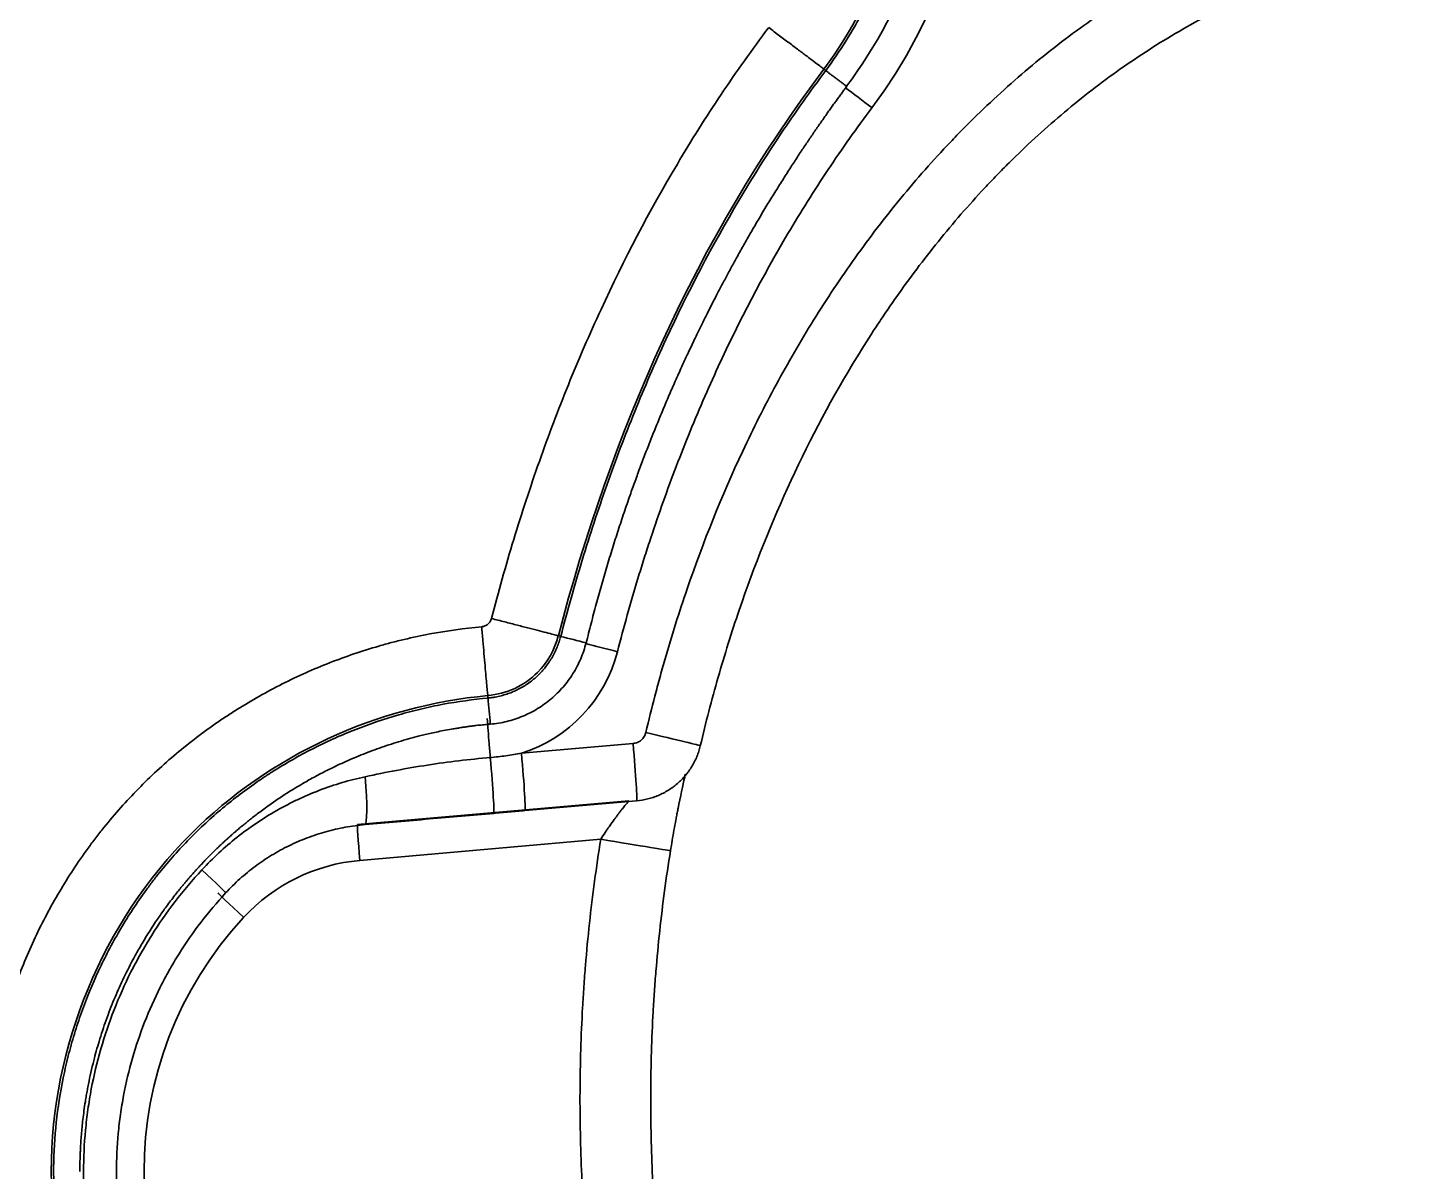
# Model space of a CAD drawing. Header units: millimetres. Extents: x 83 to 1196, y -164 to 735.
# Drawn here: x 610.83 to 630.05, y 41.95 to 57.93 of the extents above; entities that cross this region are included whole.
import ezdxf

# ---------------------------------------------------------------- set-up
doc = ezdxf.new("R2010")
doc.units = ezdxf.units.MM
doc.layers.add('1', color=7, linetype='Continuous', true_color=0xffffff)

msp = doc.modelspace()

# ---------------------------------------------------------------- linework, layer by layer
at = {"layer": '1', "color": 7, "linetype": 'Continuous', "lineweight": 35}
for p, q in [((617.729, 47.789), (619.288, 47.926)), ((615.437, 46.793), (619.23, 47.125)), ((617.778, 46.989), (619.337, 47.125)), ((617.778, 46.988), (619.337, 47.124)), ((618.837, 46.587), (615.472, 46.292))]:
    msp.add_line(p, q, dxfattribs=at)
for centre, major_axis, ratio, start_param, end_param in [((617.009, 61.041), (0, 7.035), 0.999755, 4.066593, 5.358184), ((622.653, 56.807), (0.803, -0.605), 0.015755, 4.20141, 4.69148), ((619.096, 49.208), (0.974, -0.249), 0.006484, 4.207921, 4.687025), ((617.123, 49.706), (0, 2.01), 0.999755, 3.447966, 4.462103), ((619.445, 48.08), (-0.783, 0.185), 0.006011, 3.129376, 4.686908), ((619.267, 47.926), (-0.07, 0.801), 0.026077, 3.140528, 4.710107), ((617.271, 47.751), (-0.07, 0.801), 0.026043, 3.140529, 4.683512), ((617.708, 47.789), (-0.07, 0.801), 0.026077, 3.140528, 4.710107), ((615.473, 47.594), (-0.07, 0.801), 0.078816, 3.140525, 4.540675), ((615.481, 46.292), (0.044, -0.501), 0.017386, 3.140528, 4.710868), ((618.819, 46.587), (-0.992, 0.16), 0.002779, 3.129376, 4.695158), ((613.006, 46.384), (-0.59, 0.546), 0.016721, 3.132627, 4.273641), ((615.691, 43.789), (0, 2.513), 0.999861, 0.087266, 0.82389), ((613.857, 45.496), (0.369, -0.341), 0.011857, 3.132627, 4.699581), ((617.682, 41.946), (0, 5.226), 0.999861, 0.82389, 2.317702)]:
    msp.add_ellipse(centre, major_axis=major_axis, ratio=ratio, start_param=start_param, end_param=end_param, dxfattribs=at)
for points, knots in [([(622.272, 57.106), (623.114, 58.232), (623.591, 59.63), (623.591, 62.451), (623.115, 63.85), (622.272, 64.976)], [0, 0, 0, 0, 0.500049, 0.500049, 1, 1, 1, 1]), ([(621.953, 57.347), (622.743, 58.404), (623.191, 59.716), (623.191, 62.365), (622.744, 63.679), (621.952, 64.736)], [0, 0, 0, 0, 0.499958, 0.499958, 1, 1, 1, 1]), ([(621.98, 57.326), (622.08, 57.461), (622.174, 57.598), (622.351, 57.879), (622.516, 58.166), (622.658, 58.466), (622.756, 58.695), (622.787, 58.773), (622.847, 58.929), (622.875, 59.008), (622.955, 59.245), (623.048, 59.564), (623.149, 60.049), (623.19, 60.377), (623.211, 60.625), (623.218, 60.75), (623.222, 60.875), (623.224, 60.958), (623.225, 61), (623.225, 61.209), (623.217, 61.376), (623.19, 61.706), (623.149, 62.034), (623.048, 62.519), (622.955, 62.838), (622.888, 63.036), (622.874, 63.076), (622.846, 63.155), (622.803, 63.272), (622.756, 63.388), (622.658, 63.617), (622.516, 63.916), (622.351, 64.204), (622.174, 64.484), (622.08, 64.622), (621.979, 64.756)], [0, 0, 0, 0, 0.0625, 0.0625, 0.125, 0.1875, 0.1875, 0.21875, 0.21875, 0.25, 0.25, 0.3125, 0.375, 0.4375, 0.4375, 0.46875, 0.484375, 0.484375, 0.5, 0.5, 0.5625, 0.5625, 0.625, 0.6875, 0.75, 0.75, 0.765625, 0.765625, 0.78125, 0.8125, 0.8125, 0.875, 0.9375, 0.9375, 1, 1, 1, 1]), ([(619.466, 48.08), (619.507, 48.25), (619.549, 48.42), (619.615, 48.673), (619.638, 48.758), (619.684, 48.926), (619.802, 49.346), (619.932, 49.76), (620.27, 50.744), (620.527, 51.385), (620.967, 52.324), (621.122, 52.633), (621.452, 53.242), (621.626, 53.543), (621.902, 53.987), (621.997, 54.134), (622.191, 54.425), (622.29, 54.569), (622.595, 54.996), (622.807, 55.273), (623.25, 55.812), (623.481, 56.074), (623.782, 56.39), (623.843, 56.453), (623.966, 56.578), (624.028, 56.64), (624.216, 56.823), (624.343, 56.942), (624.732, 57.292), (625.265, 57.737), (625.833, 58.135), (626.273, 58.415), (626.422, 58.505), (626.649, 58.636), (626.725, 58.679), (626.879, 58.763), (626.956, 58.804), (627.346, 59.005), (627.979, 59.298), (628.635, 59.531), (629.301, 59.732), (629.639, 59.818), (629.984, 59.886)], [0, 0, 0, 0, 0.03125, 0.03125, 0.046875, 0.046875, 0.0625, 0.125, 0.125, 0.25, 0.25, 0.3125, 0.3125, 0.375, 0.375, 0.40625, 0.40625, 0.4375, 0.4375, 0.5, 0.5, 0.5625, 0.5625, 0.578125, 0.578125, 0.59375, 0.59375, 0.625, 0.625, 0.6875, 0.75, 0.75, 0.78125, 0.78125, 0.796875, 0.796875, 0.8125, 0.8125, 0.875, 0.9375, 0.9375, 1, 1, 1, 1]), ([(620.228, 47.895), (620.266, 48.056), (620.305, 48.215), (620.388, 48.534), (620.432, 48.692), (620.568, 49.166), (620.665, 49.479), (620.982, 50.407), (621.223, 51.012), (621.77, 52.193), (622.076, 52.769), (622.504, 53.468), (622.592, 53.607), (622.728, 53.813), (622.774, 53.882), (622.866, 54.018), (622.913, 54.086), (623.15, 54.423), (623.347, 54.685), (623.76, 55.196), (624.029, 55.506), (624.312, 55.804), (624.427, 55.922), (624.485, 55.981), (624.661, 56.155), (624.78, 56.269), (625.142, 56.602), (625.391, 56.814), (625.906, 57.216), (626.172, 57.406), (626.72, 57.763), (627.002, 57.929), (627.331, 58.103), (627.367, 58.122), (627.441, 58.16), (627.551, 58.216), (627.662, 58.27), (627.885, 58.375), (628.034, 58.442), (628.487, 58.631), (628.793, 58.742), (629.415, 58.936), (629.731, 59.018), (630.052, 59.084)], [0, 0, 0, 0, 0.03125, 0.03125, 0.0625, 0.0625, 0.125, 0.125, 0.25, 0.25, 0.375, 0.375, 0.40625, 0.40625, 0.421875, 0.421875, 0.4375, 0.4375, 0.5, 0.5, 0.5625, 0.578125, 0.578125, 0.59375, 0.59375, 0.625, 0.625, 0.6875, 0.6875, 0.75, 0.75, 0.8125, 0.8125, 0.820312, 0.820312, 0.828125, 0.84375, 0.84375, 0.875, 0.875, 0.9375, 0.9375, 1, 1, 1, 1]), ([(621.183, 57.927), (620.953, 57.621), (620.731, 57.309), (620.412, 56.833), (620.308, 56.672), (620.104, 56.349), (620.005, 56.185), (619.516, 55.362), (619.162, 54.685), (618.68, 53.642), (618.528, 53.291), (618.241, 52.584), (617.971, 51.869), (617.733, 51.143), (617.565, 50.594), (617.512, 50.41), (617.408, 50.042), (617.358, 49.857), (617.31, 49.672)], [0, 0, 0, 0, 0.125, 0.125, 0.1875, 0.1875, 0.25, 0.25, 0.5, 0.5, 0.625, 0.625, 0.75, 0.875, 0.875, 0.9375, 0.9375, 1, 1, 1, 1]), ([(621.183, 57.927), (621.234, 57.888), (621.285, 57.85), (621.386, 57.775), (621.435, 57.738), (621.53, 57.667), (621.575, 57.632), (621.661, 57.568), (621.701, 57.538), (621.774, 57.483), (621.807, 57.457), (621.866, 57.413), (621.891, 57.394), (621.933, 57.363), (621.949, 57.351), (621.971, 57.333), (621.978, 57.328), (621.98, 57.326)], [0, 0, 0, 0, 0.125, 0.125, 0.25, 0.25, 0.375, 0.375, 0.5, 0.5, 0.625, 0.625, 0.75, 0.75, 0.875, 0.875, 1, 1, 1, 1]), ([(618.245, 49.431), (618.978, 52.258), (620.175, 54.984), (621.954, 57.346), (621.955, 57.346), (621.955, 57.346)], [0, 0, 0, 0, 0.999947, 0.999947, 1, 1, 1, 1]), ([(618.278, 49.422), (618.324, 49.601), (618.372, 49.779), (618.472, 50.134), (618.524, 50.311), (618.685, 50.839), (618.914, 51.538), (619.173, 52.223), (619.449, 52.902), (619.594, 53.238), (620.056, 54.236), (620.394, 54.883), (620.86, 55.668), (620.955, 55.824), (621.149, 56.132), (621.248, 56.285), (621.552, 56.738), (621.762, 57.035), (621.981, 57.325)], [0, 0, 0, 0, 0.0625, 0.0625, 0.125, 0.125, 0.25, 0.375, 0.375, 0.5, 0.5, 0.75, 0.75, 0.8125, 0.8125, 0.875, 0.875, 1, 1, 1, 1]), ([(622.273, 57.106), (622.262, 57.09), (622.238, 57.059), (622.203, 57.01), (622.166, 56.96), (622.129, 56.909), (622.09, 56.855), (622.051, 56.8), (622.01, 56.743), (621.969, 56.684), (621.926, 56.623), (621.883, 56.561), (621.838, 56.496), (621.793, 56.43), (621.747, 56.362), (621.7, 56.292), (621.652, 56.221), (621.603, 56.147), (621.554, 56.071), (621.503, 55.994), (621.452, 55.915), (621.401, 55.833), (621.348, 55.75), (621.295, 55.665), (621.241, 55.578), (621.186, 55.489), (621.131, 55.398), (621.059, 55.277), (620.972, 55.13), (620.873, 54.958), (620.78, 54.793), (620.692, 54.633), (620.609, 54.48), (620.53, 54.333), (620.457, 54.193), (620.388, 54.059), (620.324, 53.932), (620.264, 53.811), (620.208, 53.697), (620.156, 53.59), (620.108, 53.49), (620.046, 53.358), (619.969, 53.191), (619.878, 52.989), (619.79, 52.786), (619.704, 52.585), (619.622, 52.385), (619.541, 52.185), (619.464, 51.986), (619.389, 51.788), (619.316, 51.591), (619.255, 51.42), (619.204, 51.273), (619.162, 51.151), (619.121, 51.027), (619.08, 50.903), (619.04, 50.778), (619, 50.651), (618.961, 50.524), (618.922, 50.395), (618.884, 50.265), (618.846, 50.135), (618.809, 50.003), (618.773, 49.871), (618.737, 49.737), (618.702, 49.602), (618.667, 49.466), (618.645, 49.376), (618.634, 49.33)], [0, 0, 0, 0, 0.006686, 0.013606, 0.020761, 0.028152, 0.035777, 0.043636, 0.051731, 0.060061, 0.068627, 0.077427, 0.086462, 0.095733, 0.105239, 0.11498, 0.124956, 0.135168, 0.145615, 0.156298, 0.167215, 0.178369, 0.189757, 0.201381, 0.213241, 0.225336, 0.237667, 0.250233, 0.274064, 0.29698, 0.318979, 0.340062, 0.360229, 0.379479, 0.397814, 0.415232, 0.431734, 0.447321, 0.461991, 0.475746, 0.488585, 0.500508, 0.526425, 0.552132, 0.57763, 0.602919, 0.628001, 0.652876, 0.677545, 0.702009, 0.726269, 0.750327, 0.765189, 0.780149, 0.795208, 0.810365, 0.82562, 0.840975, 0.856428, 0.871981, 0.887633, 0.903385, 0.919236, 0.935188, 0.95124, 0.967393, 0.983646, 1, 1, 1, 1]), ([(622.626, 56.807), (622.413, 56.523), (622.208, 56.235), (621.817, 55.649), (621.631, 55.351), (621.096, 54.446), (620.772, 53.826), (620.332, 52.873), (620.193, 52.551), (619.929, 51.901), (619.804, 51.572), (619.628, 51.073), (619.571, 50.906), (619.488, 50.654), (619.461, 50.569), (619.408, 50.401), (619.277, 49.978), (619.158, 49.551), (619.07, 49.208)], [0, 0, 0, 0, 0.125, 0.125, 0.25, 0.25, 0.5, 0.5, 0.625, 0.625, 0.75, 0.75, 0.8125, 0.8125, 0.84375, 0.84375, 0.875, 1, 1, 1, 1]), ([(617.309, 49.672), (617.307, 49.665), (617.302, 49.65), (617.295, 49.635), (617.287, 49.622), (617.283, 49.615), (617.275, 49.606), (617.273, 49.603), (617.267, 49.597), (617.264, 49.595), (617.255, 49.587), (617.248, 49.583), (617.234, 49.575), (617.227, 49.571), (617.212, 49.565), (617.205, 49.563), (617.189, 49.559), (617.181, 49.558), (617.173, 49.557)], [0, 0, 0, 0, 0.125, 0.25, 0.25, 0.375, 0.375, 0.4375, 0.4375, 0.5, 0.5, 0.625, 0.625, 0.75, 0.75, 0.875, 0.875, 1, 1, 1, 1]), ([(617.31, 49.672), (617.372, 49.656), (617.434, 49.64), (617.555, 49.609), (617.615, 49.593), (617.73, 49.564), (617.785, 49.549), (617.889, 49.523), (617.938, 49.51), (618.027, 49.487), (618.067, 49.476), (618.139, 49.458), (618.169, 49.45), (618.22, 49.437), (618.24, 49.432), (618.267, 49.425), (618.276, 49.423), (618.278, 49.422)], [0, 0, 0, 0, 0.125, 0.125, 0.25, 0.25, 0.375, 0.375, 0.5, 0.5, 0.625, 0.625, 0.75, 0.75, 0.875, 0.875, 1, 1, 1, 1]), ([(617.173, 49.556), (616.93, 49.534), (616.689, 49.5), (616.33, 49.433), (616.21, 49.408), (616.032, 49.365), (615.973, 49.351), (615.855, 49.32), (615.796, 49.303), (615.503, 49.219), (615.273, 49.141), (614.823, 48.964), (614.603, 48.866), (614.172, 48.649), (613.961, 48.53), (613.703, 48.368), (613.652, 48.335), (613.55, 48.268), (613.499, 48.234), (613.349, 48.129), (613.251, 48.057), (612.963, 47.836), (612.779, 47.679), (612.428, 47.35), (612.26, 47.177), (612.021, 46.905), (611.943, 46.812), (611.83, 46.669), (611.793, 46.621), (611.719, 46.524), (611.683, 46.475), (611.505, 46.227), (611.372, 46.023), (611.128, 45.605), (610.905, 45.178), (610.721, 44.73), (610.619, 44.444), (610.599, 44.387), (610.561, 44.271), (610.543, 44.213), (610.489, 44.037), (610.457, 43.92), (610.367, 43.567), (610.271, 43.094), (610.22, 42.615), (610.192, 42.133), (610.189, 41.89), (610.202, 41.585), (610.205, 41.524), (610.213, 41.402), (610.227, 41.22), (610.248, 41.04), (610.298, 40.68), (610.387, 40.206), (610.52, 39.741), (610.637, 39.396), (610.678, 39.282), (610.745, 39.112), (610.768, 39.055), (610.815, 38.942), (610.839, 38.886), (610.963, 38.609), (611.181, 38.176), (611.437, 37.767), (611.713, 37.37), (611.861, 37.178), (612.058, 36.945), (612.098, 36.899), (612.179, 36.808), (612.303, 36.673), (612.43, 36.543), (612.691, 36.291), (612.872, 36.132), (613.249, 35.832), (613.445, 35.692), (613.749, 35.494), (613.853, 35.43), (614.01, 35.338), (614.064, 35.307), (614.17, 35.248), (614.224, 35.219), (614.494, 35.078), (614.714, 34.976), (615.16, 34.792), (615.388, 34.711), (615.85, 34.57), (616.085, 34.51), (616.383, 34.449), (616.443, 34.437), (616.563, 34.416), (616.744, 34.385), (616.925, 34.361), (617.289, 34.323), (617.532, 34.309), (617.777, 34.307)], [0, 0, 0, 0, 0.03125, 0.03125, 0.046875, 0.046875, 0.054688, 0.054688, 0.0625, 0.0625, 0.09375, 0.09375, 0.125, 0.125, 0.15625, 0.15625, 0.164063, 0.164063, 0.171875, 0.171875, 0.1875, 0.1875, 0.21875, 0.21875, 0.25, 0.25, 0.265625, 0.265625, 0.273438, 0.273438, 0.28125, 0.28125, 0.3125, 0.3125, 0.34375, 0.375, 0.375, 0.382813, 0.382813, 0.390625, 0.390625, 0.40625, 0.40625, 0.4375, 0.46875, 0.46875, 0.5, 0.5, 0.507813, 0.507813, 0.515625, 0.53125, 0.53125, 0.5625, 0.59375, 0.59375, 0.609375, 0.609375, 0.617188, 0.617188, 0.625, 0.625, 0.65625, 0.6875, 0.6875, 0.71875, 0.71875, 0.726563, 0.726563, 0.734375, 0.75, 0.75, 0.78125, 0.78125, 0.8125, 0.8125, 0.828125, 0.828125, 0.835938, 0.835938, 0.84375, 0.84375, 0.875, 0.875, 0.90625, 0.90625, 0.9375, 0.9375, 0.945313, 0.945313, 0.953125, 0.96875, 0.96875, 1, 1, 1, 1]), ([(617.173, 49.556), (617.179, 49.492), (617.184, 49.428), (617.195, 49.303), (617.2, 49.242), (617.211, 49.124), (617.216, 49.067), (617.225, 48.96), (617.229, 48.91), (617.238, 48.819), (617.241, 48.777), (617.248, 48.704), (617.251, 48.673), (617.256, 48.621), (617.258, 48.601), (617.261, 48.572), (617.262, 48.564), (617.262, 48.562)], [0, 0, 0, 0, 0.125, 0.125, 0.25, 0.25, 0.375, 0.375, 0.5, 0.5, 0.625, 0.625, 0.75, 0.75, 0.875, 0.875, 1, 1, 1, 1]), ([(617.259, 48.595), (617.518, 48.618), (617.769, 48.734), (618.094, 49.058), (618.194, 49.238), (618.244, 49.431)], [0, 0, 0, 0, 0.566666, 0.566666, 1, 1, 1, 1]), ([(617.262, 48.562), (617.28, 48.563), (617.297, 48.565), (617.33, 48.569), (617.346, 48.572), (617.391, 48.58), (617.419, 48.586), (617.472, 48.6), (617.498, 48.607), (617.548, 48.624), (617.573, 48.633), (617.621, 48.653), (617.644, 48.663), (617.691, 48.686), (617.714, 48.698), (617.762, 48.725), (617.786, 48.74), (617.835, 48.773), (617.86, 48.792), (617.901, 48.825), (617.915, 48.836), (617.944, 48.862), (617.96, 48.877), (617.978, 48.895), (617.98, 48.897), (617.984, 48.901), (617.99, 48.907), (618.002, 48.92), (618.012, 48.931), (618.032, 48.952), (618.043, 48.966), (618.076, 49.006), (618.094, 49.031), (618.119, 49.069), (618.127, 49.081), (618.143, 49.105), (618.15, 49.117), (618.171, 49.153), (618.183, 49.177), (618.206, 49.224), (618.217, 49.248), (618.236, 49.296), (618.245, 49.32), (618.262, 49.37), (618.27, 49.396), (618.277, 49.423)], [0, 0, 0, 0, 0.03125, 0.03125, 0.0625, 0.0625, 0.125, 0.125, 0.1875, 0.1875, 0.25, 0.25, 0.3125, 0.3125, 0.375, 0.375, 0.4375, 0.4375, 0.5, 0.5, 0.53125, 0.53125, 0.5625, 0.5625, 0.566406, 0.566406, 0.570313, 0.578125, 0.59375, 0.59375, 0.625, 0.625, 0.6875, 0.6875, 0.71875, 0.71875, 0.75, 0.75, 0.8125, 0.8125, 0.875, 0.875, 0.9375, 0.9375, 1, 1, 1, 1]), ([(617.294, 48.196), (617.372, 48.203), (617.449, 48.215), (617.601, 48.253), (617.675, 48.277), (617.819, 48.337), (617.888, 48.372), (618.021, 48.454), (618.085, 48.5), (618.203, 48.6), (618.259, 48.655), (618.361, 48.773), (618.407, 48.836), (618.49, 48.968), (618.526, 49.038), (618.588, 49.181), (618.613, 49.255), (618.632, 49.331)], [0, 0, 0, 0, 0.125, 0.125, 0.25, 0.25, 0.375, 0.375, 0.5, 0.5, 0.625, 0.625, 0.75, 0.75, 0.875, 0.875, 1, 1, 1, 1]), ([(617.784, 35.272), (616.054, 35.286), (614.335, 36.005), (611.879, 38.462), (611.159, 40.198), (611.159, 43.696), (611.878, 45.43), (614.214, 47.765), (615.712, 48.455), (617.259, 48.594)], [0, 0, 0, 0, 0.255328, 0.255328, 0.512998, 0.512998, 0.770669, 0.770669, 1, 1, 1, 1]), ([(617.784, 35.306), (617.572, 35.308), (617.36, 35.32), (617.044, 35.354), (616.939, 35.368), (616.782, 35.392), (616.73, 35.401), (616.625, 35.42), (616.573, 35.43), (616.314, 35.483), (616.11, 35.536), (615.708, 35.659), (615.51, 35.729), (615.122, 35.888), (614.931, 35.977), (614.696, 36.1), (614.65, 36.125), (614.557, 36.176), (614.511, 36.203), (614.374, 36.283), (614.284, 36.338), (614.019, 36.51), (613.849, 36.633), (613.521, 36.893), (613.363, 37.031), (613.137, 37.25), (613.063, 37.325), (612.954, 37.441), (612.919, 37.48), (612.848, 37.56), (612.813, 37.6), (612.642, 37.802), (612.514, 37.97), (612.274, 38.315), (612.052, 38.67), (611.862, 39.046), (611.755, 39.288), (611.734, 39.336), (611.693, 39.434), (611.673, 39.484), (611.615, 39.632), (611.579, 39.731), (611.477, 40.031), (611.361, 40.435), (611.284, 40.847), (611.24, 41.159), (611.228, 41.264), (611.214, 41.422), (611.21, 41.475), (611.203, 41.581), (611.2, 41.634), (611.189, 41.899), (611.191, 42.11), (611.216, 42.529), (611.26, 42.945), (611.345, 43.357), (611.423, 43.663), (611.451, 43.765), (611.498, 43.918), (611.514, 43.968), (611.547, 44.069), (611.564, 44.119), (611.653, 44.367), (611.813, 44.756), (612.007, 45.128), (612.219, 45.491), (612.334, 45.668), (612.489, 45.884), (612.52, 45.926), (612.584, 46.011), (612.681, 46.136), (612.783, 46.257), (612.99, 46.494), (613.136, 46.645), (613.442, 46.931), (613.602, 47.066), (613.852, 47.259), (613.938, 47.321), (614.068, 47.412), (614.112, 47.442), (614.201, 47.5), (614.246, 47.529), (614.47, 47.669), (614.653, 47.772), (615.028, 47.961), (615.22, 48.046), (615.611, 48.2), (615.81, 48.267), (616.065, 48.341), (616.117, 48.355), (616.219, 48.382), (616.374, 48.421), (616.529, 48.454), (616.841, 48.512), (617.051, 48.541), (617.262, 48.56)], [0, 0, 0, 0, 0.03125, 0.03125, 0.046875, 0.046875, 0.054687, 0.054687, 0.0625, 0.0625, 0.09375, 0.09375, 0.125, 0.125, 0.15625, 0.15625, 0.164062, 0.164062, 0.171875, 0.171875, 0.1875, 0.1875, 0.21875, 0.21875, 0.25, 0.25, 0.265625, 0.265625, 0.273437, 0.273437, 0.28125, 0.28125, 0.3125, 0.3125, 0.34375, 0.375, 0.375, 0.382812, 0.382812, 0.390625, 0.390625, 0.40625, 0.40625, 0.4375, 0.46875, 0.46875, 0.484375, 0.484375, 0.492187, 0.492187, 0.5, 0.5, 0.53125, 0.53125, 0.5625, 0.59375, 0.59375, 0.609375, 0.609375, 0.617188, 0.617188, 0.625, 0.625, 0.65625, 0.6875, 0.6875, 0.71875, 0.71875, 0.726563, 0.726563, 0.734375, 0.75, 0.75, 0.78125, 0.78125, 0.8125, 0.8125, 0.828125, 0.828125, 0.835938, 0.835938, 0.84375, 0.84375, 0.875, 0.875, 0.90625, 0.90625, 0.9375, 0.9375, 0.945312, 0.945312, 0.953125, 0.96875, 0.96875, 1, 1, 1, 1]), ([(617.251, 48.273), (617.255, 48.22), (617.259, 48.164), (617.268, 48.046), (617.273, 47.984), (617.283, 47.858), (617.288, 47.794), (617.294, 47.73)], [0, 0, 0, 0, 0.333333, 0.333333, 0.666667, 0.666667, 1, 1, 1, 1]), ([(617.294, 48.197), (617.283, 48.196), (617.26, 48.194), (617.224, 48.19), (617.185, 48.186), (617.143, 48.182), (617.097, 48.177), (617.047, 48.171), (616.995, 48.164), (616.938, 48.156), (616.879, 48.147), (616.816, 48.137), (616.737, 48.124), (616.644, 48.107), (616.543, 48.086), (616.45, 48.066), (616.366, 48.046), (616.29, 48.027), (616.15, 47.991), (615.947, 47.932), (615.682, 47.842), (615.43, 47.743), (615.213, 47.648), (615.026, 47.558), (614.863, 47.473), (614.684, 47.374), (614.472, 47.246), (614.29, 47.126), (614.151, 47.026), (614.075, 46.97), (614.006, 46.918), (613.944, 46.87), (613.89, 46.826), (613.843, 46.788), (613.796, 46.749), (613.749, 46.709), (613.699, 46.666), (613.651, 46.623), (613.605, 46.581), (613.56, 46.54), (613.517, 46.499), (613.475, 46.46), (613.436, 46.421), (613.41, 46.395), (613.397, 46.383)], [0, 0, 0, 0, 0.007415, 0.015619, 0.024613, 0.034395, 0.044968, 0.05633, 0.068481, 0.081422, 0.095153, 0.109674, 0.124984, 0.150549, 0.174174, 0.195857, 0.2156, 0.233403, 0.249266, 0.314664, 0.378108, 0.439655, 0.499364, 0.539419, 0.58129, 0.624993, 0.67904, 0.750698, 0.774394, 0.796133, 0.815915, 0.833742, 0.849611, 0.863525, 0.875483, 0.890954, 0.906013, 0.920661, 0.9349, 0.948731, 0.962155, 0.975173, 0.987788, 1, 1, 1, 1]), ([(619.288, 47.926), (619.299, 47.927), (619.309, 47.929), (619.33, 47.934), (619.34, 47.937), (619.359, 47.945), (619.368, 47.95), (619.386, 47.961), (619.403, 47.974), (619.418, 47.988), (619.431, 48.005), (619.437, 48.013), (619.448, 48.031), (619.453, 48.04), (619.461, 48.06), (619.464, 48.07), (619.466, 48.08)], [0, 0, 0, 0, 0.125, 0.125, 0.25, 0.25, 0.375, 0.375, 0.5, 0.625, 0.625, 0.75, 0.75, 0.875, 0.875, 1, 1, 1, 1]), ([(619.337, 47.125), (619.39, 47.13), (619.442, 47.138), (619.518, 47.157), (619.543, 47.165), (619.593, 47.181), (619.618, 47.191), (619.666, 47.211), (619.69, 47.222), (619.736, 47.246), (619.759, 47.26), (619.826, 47.301), (619.91, 47.363), (619.984, 47.438), (620.026, 47.488), (620.035, 47.498), (620.051, 47.519), (620.074, 47.55), (620.096, 47.583), (620.136, 47.65), (620.16, 47.696), (620.19, 47.769), (620.199, 47.794), (620.215, 47.844), (620.222, 47.87), (620.228, 47.895)], [0, 0, 0, 0, 0.125, 0.125, 0.1875, 0.1875, 0.25, 0.25, 0.3125, 0.3125, 0.375, 0.375, 0.5, 0.625, 0.625, 0.65625, 0.65625, 0.6875, 0.75, 0.75, 0.875, 0.875, 0.9375, 0.9375, 1, 1, 1, 1]), ([(615.547, 47.462), (615.692, 47.494), (615.836, 47.523), (616.127, 47.577), (616.272, 47.602), (616.563, 47.647), (616.709, 47.667), (617.001, 47.702), (617.147, 47.717), (617.294, 47.73)], [0, 0, 0, 0, 0.25, 0.25, 0.5, 0.5, 0.75, 0.75, 1, 1, 1, 1]), ([(619.917, 47.017), (619.951, 47.189), (619.985, 47.349), (620.015, 47.483), (620.018, 47.496)], [0, 0, 0, 0, 0.906387, 1, 1, 1, 1]), ([(613.265, 46.161), (613.417, 46.325), (613.58, 46.476), (613.927, 46.751), (614.11, 46.875), (614.328, 47), (614.353, 47.013), (614.402, 47.04), (614.426, 47.053), (614.501, 47.092), (614.551, 47.117), (614.702, 47.189), (614.804, 47.232), (615.115, 47.351), (615.328, 47.415), (615.547, 47.462)], [0, 0, 0, 0, 0.25, 0.25, 0.5, 0.5, 0.53125, 0.53125, 0.5625, 0.5625, 0.625, 0.625, 0.75, 0.75, 1, 1, 1, 1]), ([(618.837, 46.587), (618.857, 46.619), (618.878, 46.651), (618.909, 46.698), (618.919, 46.714), (618.94, 46.745), (618.951, 46.76), (618.983, 46.805), (619.003, 46.834), (619.034, 46.876), (619.044, 46.89), (619.065, 46.917), (619.074, 46.93), (619.094, 46.956), (619.103, 46.968), (619.122, 46.992), (619.131, 47.004), (619.157, 47.036), (619.172, 47.055), (619.189, 47.076), (619.192, 47.08), (619.198, 47.087), (619.201, 47.091), (619.209, 47.101), (619.214, 47.106), (619.222, 47.115), (619.224, 47.119), (619.229, 47.124), (619.23, 47.125), (619.23, 47.125)], [0, 0, 0, 0, 0.125, 0.125, 0.1875, 0.1875, 0.25, 0.25, 0.375, 0.375, 0.4375, 0.4375, 0.5, 0.5, 0.5625, 0.5625, 0.625, 0.625, 0.75, 0.75, 0.78125, 0.78125, 0.8125, 0.8125, 0.875, 0.875, 0.9375, 0.9375, 1, 1, 1, 1]), ([(615.543, 46.793), (615.693, 46.806), (615.992, 46.832), (616.292, 46.858), (616.591, 46.885), (616.741, 46.898), (617.041, 46.924), (617.191, 46.937), (617.341, 46.95)], [0, 0, 0, 0, 0.25, 0.5, 0.5, 0.75, 0.75, 1, 1, 1, 1]), ([(619.811, 46.427), (619.819, 46.476), (619.827, 46.524), (619.843, 46.62), (619.86, 46.715), (619.877, 46.809), (619.89, 46.878), (619.894, 46.901), (619.903, 46.947), (619.907, 46.969), (619.914, 47.002), (619.916, 47.012), (619.918, 47.023)], [0, 0, 0, 0, 0.236197, 0.236197, 0.472394, 0.708591, 0.708591, 0.82669, 0.82669, 0.944789, 0.944789, 1, 1, 1, 1]), ([(613.596, 45.838), (613.659, 45.906), (613.791, 46.037), (614.006, 46.212), (614.159, 46.315), (614.278, 46.388), (614.318, 46.411), (614.4, 46.456), (614.441, 46.477), (614.565, 46.538), (614.649, 46.575), (614.821, 46.64), (614.908, 46.669), (615.041, 46.706), (615.086, 46.717), (615.176, 46.738), (615.221, 46.747), (615.358, 46.772), (615.45, 46.785), (615.543, 46.793)], [0, 0, 0, 0, 0.125, 0.25, 0.375, 0.375, 0.4375, 0.4375, 0.5, 0.5, 0.625, 0.625, 0.75, 0.75, 0.8125, 0.8125, 0.875, 0.875, 1, 1, 1, 1]), ([(619.266, 37.268), (619.167, 37.649), (618.99, 38.415), (618.855, 39.184), (618.682, 40.341), (618.607, 41.115), (618.553, 42.282), (618.545, 42.672), (618.549, 43.453), (618.561, 43.845), (618.588, 44.335), (618.594, 44.433), (618.608, 44.63), (618.615, 44.728), (618.639, 45.023), (618.658, 45.219), (618.721, 45.807), (618.774, 46.197), (618.837, 46.587)], [0, 0, 0, 0, 0.125, 0.25, 0.25, 0.5, 0.5, 0.625, 0.625, 0.75, 0.75, 0.78125, 0.78125, 0.8125, 0.8125, 0.875, 0.875, 1, 1, 1, 1]), ([(613.397, 46.383), (613.39, 46.375), (613.375, 46.361), (613.353, 46.338), (613.33, 46.315), (613.307, 46.291), (613.284, 46.267), (613.261, 46.242), (613.237, 46.217), (613.213, 46.191), (613.189, 46.164), (613.164, 46.137), (613.139, 46.109), (613.114, 46.08), (613.088, 46.051), (613.063, 46.021), (613.037, 45.99), (613.011, 45.959), (612.96, 45.898), (612.878, 45.796), (612.79, 45.679), (612.717, 45.578), (612.667, 45.506), (612.613, 45.426), (612.556, 45.34), (612.497, 45.247), (612.443, 45.157), (612.392, 45.07), (612.345, 44.987), (612.265, 44.84), (612.158, 44.628), (612.034, 44.347), (611.923, 44.06), (611.829, 43.776), (611.746, 43.477), (611.695, 43.25), (611.664, 43.087), (611.649, 43.007), (611.633, 42.909), (611.617, 42.798), (611.601, 42.677), (611.591, 42.576), (611.583, 42.493), (611.577, 42.425), (611.573, 42.359), (611.569, 42.295), (611.566, 42.232), (611.563, 42.172), (611.561, 42.113), (611.56, 42.056), (611.559, 42.001), (611.559, 41.965), (611.559, 41.947)], [0, 0, 0, 0, 0.006268, 0.012668, 0.0192, 0.025864, 0.03266, 0.039588, 0.046649, 0.053843, 0.06117, 0.068631, 0.076224, 0.083952, 0.091813, 0.099808, 0.107937, 0.1162, 0.124598, 0.156321, 0.196178, 0.21407, 0.231963, 0.249856, 0.272996, 0.295233, 0.316567, 0.337, 0.356532, 0.375164, 0.438955, 0.500458, 0.56186, 0.625636, 0.682351, 0.750651, 0.767241, 0.783832, 0.800425, 0.827584, 0.852456, 0.87504, 0.889274, 0.90312, 0.916578, 0.92965, 0.942335, 0.954634, 0.96655, 0.978082, 0.989231, 1, 1, 1, 1]), ([(620.221, 37.52), (620.032, 38.25), (619.883, 38.984), (619.663, 40.457), (619.591, 41.198), (619.54, 42.313), (619.533, 42.685), (619.536, 43.432), (619.548, 43.806), (619.574, 44.275), (619.58, 44.369), (619.593, 44.556), (619.6, 44.65), (619.623, 44.932), (619.64, 45.119), (619.701, 45.681), (619.751, 46.055), (619.811, 46.427)], [0, 0, 0, 0, 0.25, 0.25, 0.5, 0.5, 0.625, 0.625, 0.75, 0.75, 0.78125, 0.78125, 0.8125, 0.8125, 0.875, 0.875, 1, 1, 1, 1]), ([(613.265, 37.731), (613.132, 37.874), (613.007, 38.022), (612.773, 38.328), (612.663, 38.486), (612.458, 38.813), (612.362, 38.981), (612.187, 39.329), (612.108, 39.505), (611.968, 39.864), (611.845, 40.227), (611.755, 40.601), (611.702, 40.886), (611.686, 40.981), (611.665, 41.126), (611.659, 41.174), (611.648, 41.27), (611.643, 41.319), (611.62, 41.56), (611.602, 41.945), (611.62, 42.331), (611.647, 42.619), (611.658, 42.716), (611.679, 42.86), (611.686, 42.908), (611.702, 43.004), (611.71, 43.052), (611.755, 43.289), (611.8, 43.477), (611.906, 43.846), (611.968, 44.028), (612.108, 44.385), (612.186, 44.561), (612.317, 44.821), (612.363, 44.907), (612.459, 45.076), (612.508, 45.159), (612.662, 45.405), (612.883, 45.722), (613.132, 46.018), (613.265, 46.161)], [0, 0, 0, 0, 0.0625, 0.0625, 0.125, 0.125, 0.1875, 0.1875, 0.25, 0.25, 0.3125, 0.375, 0.375, 0.40625, 0.40625, 0.421875, 0.421875, 0.4375, 0.4375, 0.5, 0.5625, 0.5625, 0.59375, 0.59375, 0.609375, 0.609375, 0.625, 0.625, 0.6875, 0.6875, 0.75, 0.75, 0.8125, 0.8125, 0.84375, 0.84375, 0.875, 0.875, 0.9375, 1, 1, 1, 1]), ([(613.596, 38.054), (613.474, 38.186), (613.243, 38.459), (612.939, 38.898), (612.764, 39.209), (612.602, 39.53), (612.53, 39.693), (612.4, 40.024), (612.286, 40.359), (612.204, 40.705), (612.154, 40.967), (612.14, 41.055), (612.121, 41.189), (612.115, 41.233), (612.105, 41.322), (612.1, 41.367), (612.079, 41.589), (612.063, 41.945), (612.079, 42.301), (612.104, 42.568), (612.114, 42.656), (612.133, 42.79), (612.14, 42.834), (612.155, 42.923), (612.162, 42.967), (612.204, 43.186), (612.286, 43.532), (612.4, 43.868), (612.529, 44.198), (612.602, 44.361), (612.722, 44.6), (612.764, 44.68), (612.852, 44.836), (612.898, 44.913), (613.04, 45.14), (613.243, 45.432), (613.474, 45.706), (613.596, 45.838)], [0, 0, 0, 0, 0.0625, 0.125, 0.1875, 0.1875, 0.25, 0.25, 0.3125, 0.375, 0.375, 0.40625, 0.40625, 0.421875, 0.421875, 0.4375, 0.4375, 0.5, 0.5625, 0.5625, 0.59375, 0.59375, 0.609375, 0.609375, 0.625, 0.625, 0.6875, 0.75, 0.75, 0.8125, 0.8125, 0.84375, 0.84375, 0.875, 0.875, 0.9375, 1, 1, 1, 1])]:
    msp.add_open_spline(points, degree=3, knots=knots, dxfattribs=at)
for points, degree in [([(621.98, 57.326), (622.272, 57.106)], 1), ([(618.278, 49.422), (618.396, 49.392), (618.514, 49.361), (618.632, 49.331)], 3), ([(617.262, 48.561), (617.273, 48.44), (617.283, 48.318), (617.294, 48.197)], 3), ([(617.294, 48.197), (617.294, 48.196)], 1), ([(617.294, 47.73), (617.367, 47.736), (617.512, 47.753), (617.657, 47.776), (617.729, 47.789)], 3), ([(617.341, 46.95), (617.414, 46.957), (617.56, 46.969), (617.705, 46.982), (617.778, 46.989)], 3)]:
    msp.add_open_spline(points, degree=degree, dxfattribs=at)

doc.saveas('drawing.dxf')
